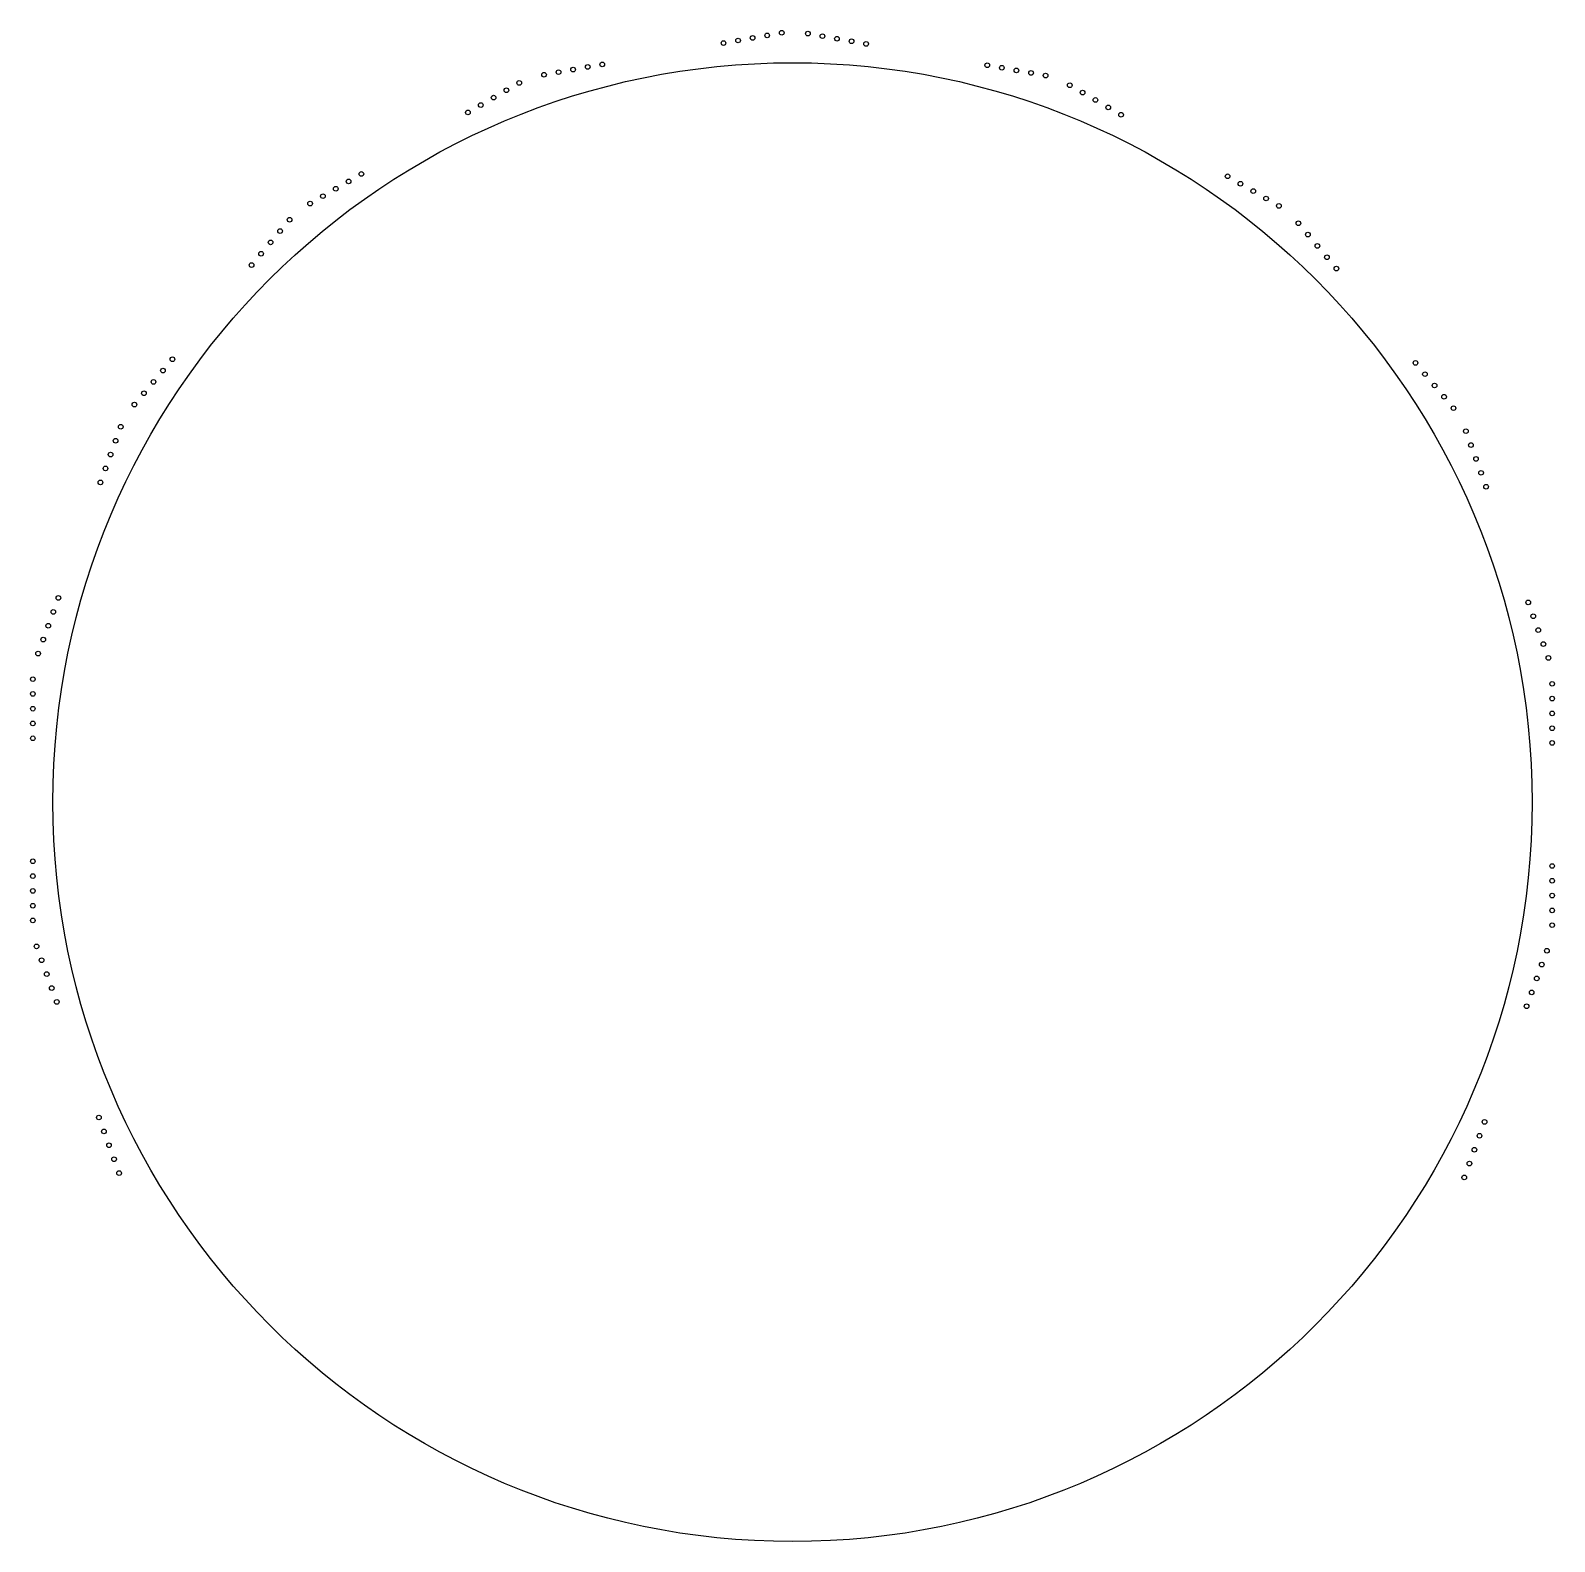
# Model space of a CAD drawing. Header units: millimetres. Extents: x -131 to 131, y -127 to 133.
import ezdxf

# ---------------------------------------------------------------- set-up
doc = ezdxf.new("R2010")
doc.units = ezdxf.units.MM
doc.layers.add('Sketch', color=7, linetype='CONTINUOUS')

msp = doc.modelspace()

# ---------------------------------------------------------------- linework, layer by layer
at = {"layer": 'Sketch'}
for centre, radius in [((-9.35, 130.82), 0.4), ((-6.85, 131.26), 0.4), ((-4.35, 131.7), 0.4), ((-1.85, 132.14), 0.4), ((2.64, 132), 0.4), ((5.14, 131.56), 0.4), ((7.64, 131.12), 0.4), ((10.14, 130.68), 0.4), ((-11.85, 130.38), 0.4), ((12.64, 130.24), 0.4), ((0, 0), 127), ((-40.17, 125.38), 0.4), ((-37.67, 125.82), 0.4), ((-35.17, 126.27), 0.4), ((-32.66, 126.71), 0.4), ((33.45, 126.57), 0.4), ((35.95, 126.13), 0.4), ((38.45, 125.69), 0.4), ((40.96, 125.24), 0.4), ((-46.93, 123.54), 0.4), ((-42.67, 124.94), 0.4), ((43.46, 124.8), 0.4), ((47.62, 123.14), 0.4), ((-51.33, 121), 0.4), ((-49.13, 122.27), 0.4), ((49.82, 121.87), 0.4), ((52.02, 120.6), 0.4), ((-55.73, 118.46), 0.4), ((-53.53, 119.73), 0.4), ((54.22, 119.33), 0.4), ((56.42, 118.06), 0.4), ((-74.03, 107.89), 0.4), ((74.72, 107.49), 0.4), ((-78.43, 105.35), 0.4), ((-76.23, 106.62), 0.4), ((76.92, 106.22), 0.4), ((79.12, 104.95), 0.4), ((-82.83, 102.81), 0.4), ((-80.63, 104.08), 0.4), ((81.32, 103.68), 0.4), ((83.52, 102.41), 0.4), ((-86.35, 100.04), 0.4), ((86.87, 99.42), 0.4), ((-87.99, 98.09), 0.4), ((88.5, 97.48), 0.4), ((-91.25, 94.2), 0.4), ((-89.62, 96.15), 0.4), ((90.13, 95.53), 0.4), ((-92.89, 92.25), 0.4), ((91.77, 93.59), 0.4), ((93.4, 91.64), 0.4), ((-106.47, 76.07), 0.4), ((-108.1, 74.12), 0.4), ((106.98, 75.45), 0.4), ((108.61, 73.51), 0.4), ((-109.73, 72.18), 0.4), ((110.25, 71.56), 0.4), ((-113, 68.28), 0.4), ((-111.37, 70.23), 0.4), ((111.88, 69.62), 0.4), ((113.51, 67.67), 0.4), ((-115.36, 64.47), 0.4), ((115.63, 63.72), 0.4), ((-116.23, 62.08), 0.4), ((116.5, 61.33), 0.4), ((-117.97, 57.31), 0.4), ((-117.1, 59.7), 0.4), ((117.37, 58.94), 0.4), ((-118.84, 54.92), 0.4), ((118.24, 56.56), 0.4), ((119.11, 54.17), 0.4), ((-126.06, 35.07), 0.4), ((126.34, 34.31), 0.4), ((-126.93, 32.68), 0.4), ((127.21, 31.93), 0.4), ((-127.8, 30.29), 0.4), ((128.07, 29.54), 0.4), ((-128.67, 27.91), 0.4), ((128.94, 27.15), 0.4), ((-129.54, 25.52), 0.4), ((129.81, 24.77), 0.4), ((-130.45, 21.12), 0.4), ((-130.45, 18.59), 0.4), ((130.45, 20.32), 0.4), ((-130.45, 16.05), 0.4), ((130.45, 17.78), 0.4), ((-130.45, 13.51), 0.4), ((130.45, 15.24), 0.4), ((130.45, 12.7), 0.4), ((-130.45, 10.96), 0.4), ((130.45, 10.16), 0.4), ((-130.45, -10.16), 0.4), ((-130.45, -12.71), 0.4), ((130.45, -10.97), 0.4), ((-130.45, -15.24), 0.4), ((130.45, -13.51), 0.4), ((130.45, -16.05), 0.4), ((-130.45, -17.79), 0.4), ((130.45, -18.59), 0.4), ((-130.45, -20.32), 0.4), ((130.45, -21.13), 0.4), ((-129.81, -24.77), 0.4), ((129.54, -25.52), 0.4), ((-128.94, -27.15), 0.4), ((128.67, -27.91), 0.4), ((-128.07, -29.54), 0.4), ((127.8, -30.29), 0.4), ((-127.21, -31.93), 0.4), ((-126.34, -34.31), 0.4), ((126.93, -32.68), 0.4), ((126.06, -35.07), 0.4), ((-119.11, -54.17), 0.4), ((118.84, -54.92), 0.4), ((-118.24, -56.56), 0.4), ((117.97, -57.31), 0.4), ((-117.37, -58.94), 0.4), ((117.1, -59.7), 0.4), ((-116.5, -61.33), 0.4), ((116.23, -62.08), 0.4), ((-115.63, -63.72), 0.4), ((115.36, -64.47), 0.4)]:
    msp.add_circle(centre, radius, dxfattribs=at)

doc.saveas('drawing.dxf')
